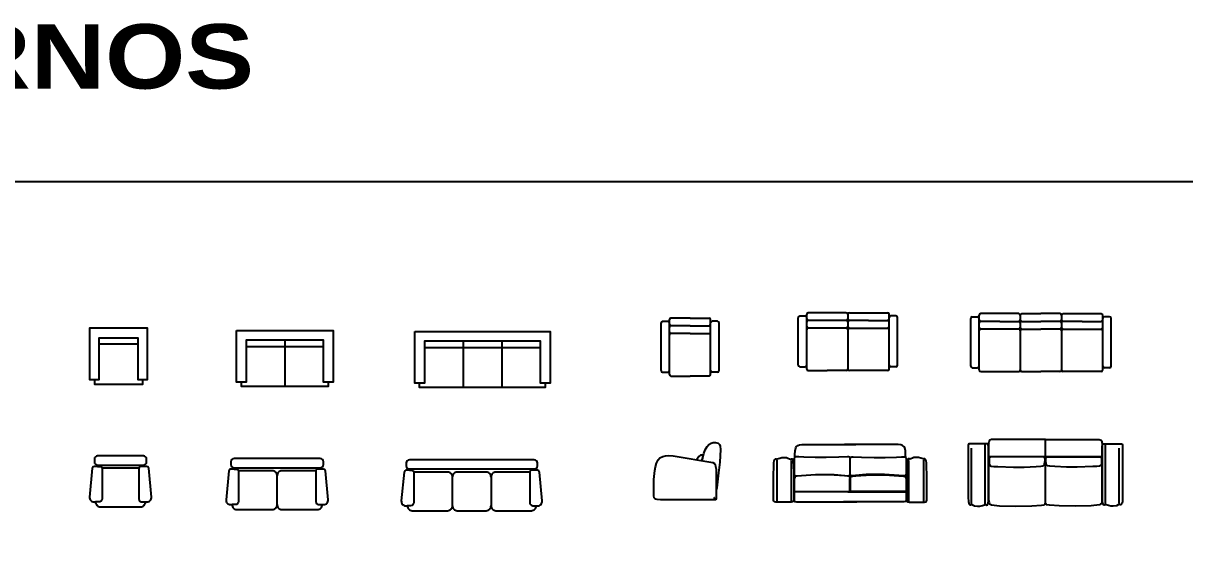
# Model space of a CAD drawing. Header units: centimetres. Extents: x 56177 to 99483, y 493 to 15482.
# Drawn here: x 61806 to 63608, y 2229 to 3040 of the extents above; entities that cross this region are included whole.
import ezdxf

# ---------------------------------------------------------------- set-up
doc = ezdxf.new("R2010")
doc.units = ezdxf.units.CM
doc.header["$MEASUREMENT"] = 0
doc.layers.add('010_BLOQUES', color=250, linetype='Continuous')
doc.styles.get("Standard").update_dxf_attribs({"font": 'txt.shx'})

# ---------------------------------------------------------------- blocks, each defined once
blk = doc.blocks.new('1-canapé 2pl-plan')
blk.add_lwpolyline([(-74.8, 0), (74.8, 0), (74.8, -80), (67.3, -80), (67.3, -87), (-67.3, -87), (-67.3, -80), (-74.8, -80), (-74.8, -40)], close=True)
for points in [[(67.3, -80), (59.8, -80), (59.8, -15), (-59.8, -15), (-59.8, -80), (-67.3, -80)], [(0.2, -15), (0.2, -87)], [(-59.8, -24.8), (59.8, -24.8)]]:
    blk.add_lwpolyline(points)
blk = doc.blocks.new('1-canapé 3pl-plan')
blk.add_lwpolyline([(-105, 0), (105, 0), (105, -80), (97.5, -80), (97.5, -87), (-97.5, -87), (-97.5, -80), (-105, -80)], close=True)
for points in [[(97.5, -80), (90, -80), (90, -15), (-90, -15), (-90, -80), (-97.5, -80)], [(-30, -15), (-30, -87)], [(30, -15), (30, -87)], [(-90, -24.8), (90, -24.8)]]:
    blk.add_lwpolyline(points)
blk = doc.blocks.new('1-fauteuil-plan')
blk.add_lwpolyline([(-37.5, -80), (-37.5, -87), (37.5, -87), (37.5, -80), (45, -80), (45, 0), (-45, 0), (-45, -80)], close=True)
for points in [[(-37.5, -80), (-30, -80), (-30, -15), (30, -15), (30, -80), (37.5, -80)], [(30, -24.8), (-30, -24.8)]]:
    blk.add_lwpolyline(points)
blk = doc.blocks.new('2-canapé 2pl-plan')
for p, q in [((-66.8, -14.3), (66.8, -14.3)), ((0, -71.5), (0, -26.5))]:
    blk.add_line(p, q)
blk.add_lwpolyline([(-71.8, -9.3, 0.414214), (-66.8, -14.3), (-66.8, -16.3), (-72.1, -16.3, 0.386196), (-75.1, -19), (-79.3, -63.8, 0.442797), (-72.3, -71.5), (-70, -71.5, 0.414214), (-62.5, -79), (-7.5, -79, 0.414214), (0, -71.5, 0.414214), (7.5, -79), (62.5, -79, 0.414214), (70, -71.5), (72.3, -71.5, 0.442797), (79.3, -63.8), (75.1, -19, 0.386196), (72.1, -16.3), (66.8, -16.3), (66.8, -14.3, 0.414214), (71.8, -9.3), (71.8, -5, 0.414214), (66.8, 0), (-66.8, 0, 0.414214), (-71.8, -5)], format="xyb", close=True)
for points in [[(-66.8, -16.3), (-63, -16.3, -0.414214), (-60, -19.3), (-60, -66.5, -0.414214), (-65, -71.5), (-70, -71.5, -0.442797)], [(66.8, -16.3), (63, -16.3, 0.414214), (60, -19.3), (60, -66.5, 0.414214), (65, -71.5), (70, -71.5, 0.442797)], [(60, -19), (7.5, -19, 0.414214), (0, -26.5, 0.414214), (-7.5, -19), (-60, -19)]]:
    blk.add_lwpolyline(points, format="xyb")
blk = doc.blocks.new('2-canapé 3pl-plan')
for p, q in [((-96.8, -14.3), (96.8, -14.3)), ((-96.8, -14.3), (-96.8, -16.3)), ((-30, -71.5), (-30, -26.5)), ((30, -26.5), (30, -71.5))]:
    blk.add_line(p, q)
for points in [[(-96.8, -16.3), (-102.1, -16.3, 0.386196), (-105.1, -19), (-109.3, -63.8, 0.442797), (-102.3, -71.5), (-100, -71.5, 0.414214), (-92.5, -79), (-37.5, -79, 0.414214), (-30, -71.5, 0.414214), (-22.5, -79), (22.5, -79, 0.414214), (30, -71.5, 0.414214), (37.5, -79), (92.5, -79, 0.414214), (100, -71.5), (102.3, -71.5, 0.442797), (109.3, -63.8), (105.1, -19, 0.386196), (102.1, -16.3), (96.8, -16.3), (96.8, -14.3, 0.414214), (101.8, -9.3), (101.8, -5, 0.414214), (96.8, 0), (-96.8, 0, 0.414214), (-101.8, -5), (-101.8, -9.3, 0.414214), (-96.8, -14.3, 0.414214)], [(-96.8, -16.3), (-93, -16.3, -0.414214), (-90, -19.3), (-90, -66.5, -0.414214), (-95, -71.5), (-100, -71.5, -0.442797)], [(96.8, -16.3), (93, -16.3, 0.414214), (90, -19.3), (90, -66.5, 0.414214), (95, -71.5), (100, -71.5, 0.442797)], [(90, -19), (37.5, -19, 0.414214), (30, -26.5, 0.414214), (22.5, -19), (-22.5, -19, 0.414214), (-30, -26.5, 0.414214), (-37.5, -19), (-90, -19)]]:
    blk.add_lwpolyline(points, format="xyb")
blk = doc.blocks.new('2-fauteuil-plan')
for p, q in [((-35.5, -14.3), (35.5, -14.3)), ((28.8, -19), (-28.8, -19))]:
    blk.add_line(p, q)
blk.add_lwpolyline([(-31.2, -79), (31.2, -79, 0.414214), (38.7, -71.5), (41, -71.5, 0.442797), (48, -63.8), (43.8, -19, 0.386196), (40.8, -16.3), (35.5, -16.3), (35.5, -14.3, 0.414214), (40.5, -9.3), (40.5, -5, 0.414214), (35.5, 0), (-35.5, 0, 0.414214), (-40.5, -5), (-40.5, -9.3, 0.414214), (-35.5, -14.3), (-35.5, -16.3), (-40.8, -16.3, 0.386196), (-43.8, -19), (-48, -63.8, 0.442797), (-41, -71.5), (-38.7, -71.5, 0.414214)], format="xyb", close=True)
for points in [[(-35.5, -16.3), (-31.7, -16.3, -0.414214), (-28.7, -19.3), (-28.7, -66.5, -0.414214), (-33.8, -71.5), (-38.7, -71.5, -0.442797)], [(35.5, -16.3), (31.7, -16.3, 0.414214), (28.7, -19.3), (28.7, -66.5, 0.414214), (33.8, -71.5), (38.7, -71.5, 0.442797)]]:
    blk.add_lwpolyline(points, format="xyb")
blk = doc.blocks.new('4-canapé 2pl-plan')
for p, q in [((-31.3, 0.7), (-60.8, 0.7)), ((-1.8, 0.7), (-31.3, 0.7)), ((3.2, 0.7), (32.7, 0.7)), ((32.7, 0.7), (62.2, 0.7)), ((-76.3, -80.8), (-76.3, -6.8)), ((-73.8, -4.3), (-65.8, -4.3)), ((-63.3, -86.8), (-63.3, -1.8)), ((-31.3, -11.3), (-60.8, -11.3)), ((-1.8, -11.3), (-31.3, -11.3)), ((0.7, -1.8), (0.7, -8.8)), ((0.7, -13.8), (0.7, -20.8)), ((32.7, -11.3), (3.2, -11.3)), ((32.7, -11.3), (62.2, -11.3)), ((64.7, -86.8), (64.7, -1.8)), ((75.2, -4.3), (67.2, -4.3)), ((77.7, -80.8), (77.7, -6.8)), ((-31.3, -23.3), (-60.8, -23.3)), ((-1.8, -23.3), (-31.3, -23.3)), ((0.7, -25.8), (0.7, -86.8)), ((3.2, -23.3), (32.7, -23.3)), ((32.7, -23.3), (62.2, -23.3)), ((-73.8, -83.3), (-65.8, -83.3)), ((-60.8, -89.3), (-31.3, -89.3)), ((-1.8, -89.3), (-31.3, -89.3)), ((32.7, -89.3), (3.2, -89.3)), ((62.2, -89.3), (32.7, -89.3)), ((75.2, -83.3), (67.2, -83.3))]:
    blk.add_line(p, q)
for centre, start, end in [((-60.8, -1.8), 90, 180), ((-1.8, -1.8), 0, 90), ((3.2, -1.8), 90, 180), ((62.2, -1.8), 0, 90), ((-73.8, -6.8), 90, 180), ((-65.8, -6.8), 0, 90), ((-60.8, -8.8), 180, 270), ((-60.8, -13.8), 90, 180), ((-1.8, -8.8), 270, 0), ((-1.8, -13.8), 0, 90), ((3.2, -8.8), 180, 270), ((3.2, -13.8), 90, 180), ((62.2, -8.8), 270, 0), ((62.2, -13.8), 0, 90), ((67.2, -6.8), 90, 180), ((75.2, -6.8), 0, 90), ((-60.8, -20.8), 180, 270), ((-60.8, -25.8), 90, 180), ((-1.8, -20.8), 270, 0), ((-1.8, -25.8), 0, 90), ((3.2, -20.8), 180, 270), ((3.2, -25.8), 90, 180), ((62.2, -20.8), 270, 0), ((62.2, -25.8), 0, 90), ((-73.8, -80.8), 180, 270), ((-65.8, -80.8), 270, 0), ((-60.8, -86.8), 180, 270), ((-1.8, -86.8), 270, 0), ((3.2, -86.8), 180, 270), ((62.2, -86.8), 270, 0), ((67.2, -80.8), 180, 270), ((75.2, -80.8), 270, 0)]:
    blk.add_arc(centre, 2.5, start, end)
blk = doc.blocks.new('4-canapé 3pl-plan')
for p, q in [((-64, 0), (-93.5, 0)), ((-34.5, 0), (-64, 0)), ((-29.5, 0), (0, 0)), ((29.5, 0), (0, 0)), ((34.5, 0), (64, 0)), ((64, 0), (93.5, 0)), ((-109, -81.5), (-109, -7.5)), ((-106.5, -5), (-98.5, -5)), ((-96, -87.5), (-96, -2.5)), ((-64, -12), (-93.5, -12)), ((-64, -12), (-34.5, -12)), ((-32, -2.5), (-32, -9.5)), ((-32, -14.5), (-32, -21.5)), ((-29.5, -12), (0, -12)), ((29.5, -12), (0, -12)), ((32, -2.5), (32, -9.5)), ((32, -14.5), (32, -21.5)), ((64, -12), (34.5, -12)), ((64, -12), (93.5, -12)), ((96, -87.5), (96, -2.5)), ((106.5, -5), (98.5, -5)), ((109, -81.5), (109, -7.5)), ((-64, -24), (-93.5, -24)), ((-34.5, -24), (-64, -24)), ((-32, -26.5), (-32, -87.5)), ((-29.5, -24), (0, -24)), ((29.5, -24), (0, -24)), ((32, -26.5), (32, -87.5)), ((34.5, -24), (64, -24)), ((64, -24), (93.5, -24)), ((-106.5, -84), (-98.5, -84)), ((-93.5, -90), (-64, -90)), ((-64, -90), (-34.5, -90)), ((-29.5, -90), (0, -90)), ((29.5, -90), (0, -90)), ((64, -90), (34.5, -90)), ((93.5, -90), (64, -90)), ((106.5, -84), (98.5, -84))]:
    blk.add_line(p, q)
for centre, start, end in [((-93.5, -2.5), 90, 180), ((-34.5, -2.5), 0, 90), ((-29.5, -2.5), 90, 180), ((29.5, -2.5), 0, 90), ((34.5, -2.5), 90, 180), ((93.5, -2.5), 0, 90), ((-106.5, -7.5), 90, 180), ((-98.5, -7.5), 0, 90), ((-93.5, -9.5), 180, 270), ((-93.5, -14.5), 90, 180), ((-34.5, -9.5), 270, 0), ((-34.5, -14.5), 0, 90), ((-29.5, -9.5), 180, 270), ((-29.5, -14.5), 90, 180), ((29.5, -9.5), 270, 0), ((29.5, -14.5), 0, 90), ((34.5, -9.5), 180, 270), ((34.5, -14.5), 90, 180), ((93.5, -9.5), 270, 0), ((93.5, -14.5), 0, 90), ((98.5, -7.5), 90, 180), ((106.5, -7.5), 0, 90), ((-93.5, -21.5), 180, 270), ((-93.5, -26.5), 90, 180), ((-34.5, -21.5), 270, 0), ((-34.5, -26.5), 0, 90), ((-29.5, -21.5), 180, 270), ((-29.5, -26.5), 90, 180), ((29.5, -21.5), 270, 0), ((29.5, -26.5), 0, 90), ((34.5, -21.5), 180, 270), ((34.5, -26.5), 90, 180), ((93.5, -21.5), 270, 0), ((93.5, -26.5), 0, 90), ((-106.5, -81.5), 180, 270), ((-98.5, -81.5), 270, 0), ((-93.5, -87.5), 180, 270), ((-34.5, -87.5), 270, 0), ((-29.5, -87.5), 180, 270), ((29.5, -87.5), 270, 0), ((34.5, -87.5), 180, 270), ((93.5, -87.5), 270, 0), ((98.5, -81.5), 180, 270), ((106.5, -81.5), 270, 0)]:
    blk.add_arc(centre, 2.5, start, end)
blk = doc.blocks.new('4-fauteuil-plan')
for p, q in [((0, 0), (-29.5, 0)), ((0, 0), (29.5, 0)), ((-45, -81.5), (-45, -7.5)), ((-42.5, -5), (-34.5, -5)), ((-32, -87.5), (-32, -2.5)), ((0, -12), (-29.5, -12)), ((0, -12), (29.5, -12)), ((32, -87.5), (32, -2.5)), ((42.5, -5), (34.5, -5)), ((45, -81.5), (45, -7.5)), ((0, -24), (-29.5, -24)), ((0, -24), (29.5, -24)), ((-42.5, -84), (-34.5, -84)), ((-29.5, -90), (0, -90)), ((29.5, -90), (0, -90)), ((42.5, -84), (34.5, -84))]:
    blk.add_line(p, q)
for centre, start, end in [((-29.5, -2.5), 90, 180), ((29.5, -2.5), 0, 90), ((-42.5, -7.5), 90, 180), ((-34.5, -7.5), 0, 90), ((-29.5, -9.5), 180, 270), ((-29.5, -14.5), 90, 180), ((29.5, -9.5), 270, 0), ((29.5, -14.5), 0, 90), ((34.5, -7.5), 90, 180), ((42.5, -7.5), 0, 90), ((-29.5, -21.5), 180, 270), ((-29.5, -26.5), 90, 180), ((29.5, -21.5), 270, 0), ((29.5, -26.5), 0, 90), ((-42.5, -81.5), 180, 270), ((-34.5, -81.5), 270, 0), ((-29.5, -87.5), 180, 270), ((29.5, -87.5), 270, 0), ((34.5, -81.5), 180, 270), ((42.5, -81.5), 270, 0)]:
    blk.add_arc(centre, 2.5, start, end)
blk = doc.blocks.new('FRONTE')
at = {"linetype": 'Continuous', "flags": 128}
for points in [[(-85.1, 70.1), (-85.1, 73.5), (-84.9, 79.5), (-83.9, 83.8), (-82.9, 85.8), (-80.5, 87.5), (-77.7, 88.7), (-73.6, 89.3), (9.4, 89.3)], [(86.5, 70.1), (86.5, 73.5), (86.3, 79.5), (85.3, 83.8), (84.3, 85.8), (81.9, 87.5), (79.1, 88.7), (75, 89.3), (-8, 89.3)], [(-113, 64.9), (-113, 0.8)], [(-90.4, 1.3), (-90.4, 64.3)], [(91.8, 1.3), (91.8, 64.3)], [(114.4, 64.9), (114.4, 0.8)], [(4.1, 15.7), (-84.8, 15.7), (-85.6, 15.5), (-86.3, 14.6), (-86.3, 2.8), (-86.1, 2), (-85.6, 0.9), (-84.6, 0.6), (-82.7, 0.4), (11, 0.4)], [(-2.7, 15.7), (86.2, 15.7), (87, 15.5), (87.7, 14.6), (87.7, 2.8), (87.5, 2), (87, 0.9), (86, 0.6), (84.1, 0.4), (-9.6, 0.4)]]:
    blk.add_lwpolyline(points, dxfattribs=at)
for points in [[(-90.7, -0.1), (-114.9, -0.1), (-116.9, 0.1), (-117.8, 1.1), (-118.3, 2.8), (-118.5, 4.5), (-118.5, 42.2), (-118, 54.3), (-117.8, 60.5), (-117.1, 64.1), (-116.3, 65.8), (-115.4, 66.8), (-114.4, 66.8), (-113.5, 66.5), (-112.5, 66.7), (-108.7, 68.2), (-105.5, 69.1), (-102, 69.2), (-98.3, 69.1), (-95.9, 68.2), (-93.3, 67), (-92.1, 66.5), (-90.6, 66.8), (-89.2, 66.7), (-88.2, 64.1), (-87.3, 57.4), (-86.8, 44.8), (-86.8, 5.7), (-86.8, 2.7), (-87.1, 1.5), (-87.8, 0.6), (-89, 0.3)], [(-3.7, 70.3), (-16.8, 69.7), (-36.6, 69.1), (-53.8, 69.2), (-71.2, 69.7), (-78.8, 70.1), (-83, 70.3), (-85.1, 70.1), (-85.8, 69.1), (-86.1, 66.7), (-86.1, 44.4), (-86, 42), (-85.3, 41.5), (-84.1, 40.5), (-82, 40.6), (-67.8, 41.7), (-52.7, 42.4), (-40.9, 42.7), (-24.1, 42.4), (-7.7, 41.3), (-2.9, 40.6), (-1.4, 40.6), (-0.2, 41.3), (0.7, 42.9), (0.7, 65.3), (0.7, 68.2), (-0.2, 69.6), (-1.7, 70.3)], [(5.2, 70.3), (18.2, 69.7), (38, 69.1), (55.2, 69.2), (72.6, 69.7), (80.2, 70.1), (84.4, 70.3), (86.5, 70.1), (87.2, 69.1), (87.5, 66.7), (87.5, 44.4), (87.4, 42), (86.7, 41.5), (85.5, 40.5), (83.4, 40.6), (69.2, 41.7), (54.1, 42.4), (42.3, 42.7), (25.5, 42.4), (9.1, 41.3), (4.3, 40.6), (2.8, 40.6), (1.6, 41.3), (0.7, 42.9), (0.7, 65.3), (0.7, 68.2), (1.6, 69.6), (3.1, 70.3)], [(92.2, -0.1), (116.3, -0.1), (118.4, 0.1), (119.2, 1.1), (119.7, 2.8), (119.9, 4.5), (119.9, 42.2), (119.4, 54.3), (119.2, 60.5), (118.5, 64.1), (117.7, 65.8), (116.8, 66.8), (115.8, 66.8), (114.9, 66.5), (113.9, 66.7), (110.1, 68.2), (106.9, 69.1), (103.5, 69.2), (99.7, 69.1), (97.3, 68.2), (94.7, 67), (93.5, 66.5), (92, 66.8), (90.6, 66.7), (89.6, 64.1), (88.7, 57.4), (88.2, 44.8), (88.2, 5.7), (88.2, 2.7), (88.6, 1.5), (89.2, 0.6), (90.4, 0.3)], [(1.2, 17.4), (1.2, 35.7), (0.9, 37.9), (0.2, 38.9), (-1.2, 39.6), (-3.1, 40.1), (-7.9, 40.8), (-24, 41.7), (-41.1, 42.2), (-52.9, 42), (-67.8, 41.2), (-82.2, 40), (-84.2, 39.5), (-85.4, 38.3), (-86, 36), (-86, 17.9), (-85.6, 16.7), (-84.6, 16.2), (-0.5, 16.2), (0.5, 16.7)], [(0.2, 17.4), (0.2, 35.7), (0.5, 37.9), (1.2, 38.9), (2.6, 39.6), (4.5, 40.1), (9.3, 40.8), (25.4, 41.7), (42.5, 42.2), (54.3, 42), (69.2, 41.2), (83.6, 40), (85.6, 39.5), (86.8, 38.3), (87.4, 36), (87.4, 17.9), (87, 16.7), (86, 16.2), (1.9, 16.2), (0.9, 16.7)]]:
    blk.add_lwpolyline(points, close=True, dxfattribs=at)
blk = doc.blocks.new('5-canapé 2pl-face')
at = {"linetype": 'Continuous'}
blk.add_blockref('FRONTE', (0, -0.4), dxfattribs=at)
blk = doc.blocks.new('ALTO')
at = {"linetype": 'Continuous'}
for p, q in [((-114.3, -45.5), (-114.3, 40.8)), ((-93.2, -45.7), (-93.2, 45.6)), ((93.5, -45.7), (93.5, 45.6)), ((114.6, -45.5), (114.6, 40.8)), ((-88.3, 27.7), (88.5, 27.7))]:
    blk.add_line(p, q, dxfattribs=at)
at = {"linetype": 'Continuous', "flags": 128}
for points in [[(-90.5, 47.4), (-116.9, 47.4), (-118.3, 47.4), (-119.1, 46.9), (-119.5, 45.4), (-119.6, 42.4), (-119.6, -36.1), (-119.3, -42.2), (-118.9, -45), (-118.2, -46.6), (-117.2, -47.4), (-116.1, -47.4), (-114.7, -46.8), (-114.3, -46.6), (-113, -47.2), (-110, -48.8), (-105.2, -49.6), (-101.4, -49.4), (-97.7, -48.7), (-94.4, -47.4), (-93.4, -46.6), (-92.5, -47.4), (-91.2, -47.7), (-89.9, -47.2), (-88.8, -44.8), (-88.3, -41.1), (-88.3, 43.2), (-88.5, 45.8), (-88.6, 47.1)], [(-87.9, 47.6), (-87.9, -40.2), (-87.3, -43.9), (-86.6, -45.7), (-85.5, -46.6), (-83.7, -47.6), (-70.9, -48.8), (-46.2, -49.6), (-21.1, -49.2), (-6.1, -48.1), (-1.7, -47.4), (-0.4, -45.9), (0.1, -44.1), (0.1, 53.9), (-83.5, 53.9), (-86.2, 53.1), (-87.3, 51.5), (-87.7, 49.3)], [(88.2, 47.6), (88.2, -40.2), (87.6, -43.9), (86.9, -45.7), (85.8, -46.6), (83.9, -47.6), (71.2, -48.8), (46.5, -49.6), (21.4, -49.2), (6.4, -48.1), (2, -47.4), (0.7, -45.9), (0.1, -44.1), (0.1, 53.9), (83.7, 53.9), (86.5, 53.1), (87.6, 51.5), (88, 49.3)], [(90.8, 47.4), (117.2, 47.4), (118.6, 47.4), (119.4, 46.9), (119.7, 45.4), (119.9, 42.4), (119.9, -36.1), (119.6, -42.2), (119.2, -45), (118.4, -46.6), (117.5, -47.4), (116.4, -47.4), (114.9, -46.8), (114.6, -46.6), (113.3, -47.2), (110.3, -48.8), (105.5, -49.6), (101.6, -49.4), (98, -48.7), (94.6, -47.4), (93.7, -46.6), (92.8, -47.4), (91.5, -47.7), (90.2, -47.2), (89.1, -44.8), (88.5, -41.1), (88.5, 43.2), (88.7, 45.8), (88.9, 47.1)], [(-5, 27.1), (-75.7, 27.1), (-82.5, 27), (-85.3, 26.6), (-87, 25.3), (-87.2, 23.1), (-87.2, 17.2), (-86.8, 15.2), (-85.9, 13.7), (-83.8, 12.8), (-80, 12.2), (-73.7, 12), (-49.3, 11.3), (-32.7, 11.3), (-14.4, 12), (-6.9, 12.4), (-3.2, 13.3), (-1.9, 14.2), (-1, 16.3), (-0.4, 21.2), (-0.4, 24), (-1.2, 26), (-2.6, 27)], [(5.3, 27.1), (76, 27.1), (82.8, 27), (85.6, 26.6), (87.3, 25.3), (87.4, 23.1), (87.4, 17.2), (87.1, 15.2), (86.1, 13.7), (84.1, 12.8), (80.2, 12.2), (74, 12), (49.6, 11.3), (33, 11.3), (14.7, 12), (7.2, 12.4), (3.5, 13.3), (2.2, 14.2), (1.2, 16.3), (0.7, 21.2), (0.7, 24), (1.4, 26), (2.9, 27)]]:
    blk.add_lwpolyline(points, close=True, dxfattribs=at)
blk = doc.blocks.new('5-canapé 2pl-plan')
at = {"linetype": 'Continuous'}
blk.add_blockref('ALTO', (0, -53.9), dxfattribs=at)
blk = doc.blocks.new('LATO')
at = {"linetype": 'Continuous', "flags": 128}
for points in [[(25.8, 61), (28.3, 72.4), (30.5, 78), (33.5, 83.2), (35.9, 86.2), (39.4, 88.4), (42.8, 89.4), (46.3, 89.4), (50.5, 88.5), (52.3, 86.5), (53.5, 83.7), (54, 78.8), (53.3, 59.2), (51.2, 42.6), (48.5, 19.4), (47.3, 16.2)], [(25.3, 61.1), (27, 67.7), (26.8, 69.1), (25.6, 70.1), (23.3, 69.7), (20.4, 67.6), (18.3, 64.7), (16.9, 62.5)], [(45, 3.4), (44.3, 3.4), (44.3, 2.9), (44.3, 2.9), (44.2, 2.7)], [(45.1, 2.7), (45.1, 2.7), (45, 2.5)]]:
    blk.add_lwpolyline(points, dxfattribs=at)
blk.add_lwpolyline([(45.3, 0.5), (-29.9, 0.5), (-38.8, 0.6), (-44, 0.8), (-46.4, 1.5), (-48, 2.5), (-48.9, 3.8), (-49.4, 6.7), (-49.6, 11.4), (-49.4, 32.2), (-48, 45.8), (-47, 51.5), (-45.4, 57.5), (-42.7, 62.7), (-39.8, 65.6), (-35.5, 67.9), (-31.4, 68.9), (-26.6, 69.1), (-19.3, 68.6), (42.1, 58.3), (44.6, 57), (45.8, 55.3), (46.6, 52.3), (47.3, 48.3), (47.3, 2.5), (47, 1.3), (46.3, 0.6)], close=True, dxfattribs=at)
blk = doc.blocks.new('5-canapé-profil')
at = {"linetype": 'Continuous'}
blk.add_blockref('LATO', (-54.3, -0.5), dxfattribs=at)

msp = doc.modelspace()

# ---------------------------------------------------------------- linework, layer by layer
msp.add_lwpolyline([(59643.76, 2794.5), (64989.1, 2794.5), (64989.1, 631.62), (59643.76, 631.62)], close=True)

# ---------------------------------------------------------------- block references
for name, p in [('4-fauteuil-plan', (62840.39, 2582.64)), ('4-canapé 2pl-plan', (63084.78, 2590.28)), ('4-canapé 3pl-plan', (63385.05, 2589.53)), ('1-fauteuil-plan', (61953.6, 2566.99)), ('1-canapé 2pl-plan', (62211.6, 2563.13)), ('1-canapé 3pl-plan', (62518.3, 2561.71)), ('5-canapé-profil', (62887.91, 2300.43)), ('5-canapé 2pl-face', (63088.28, 2297.54)), ('5-canapé 2pl-plan', (63391.79, 2394)), ('2-fauteuil-plan', (61956.52, 2368.62)), ('2-canapé 2pl-plan', (62199.58, 2364.46)), ('2-canapé 3pl-plan', (62501.67, 2362.63))]:
    msp.add_blockref(name, p)

# ---------------------------------------------------------------- texts
at = {"layer": '010_BLOQUES', "insert": (61346.43, 3038.78), "char_height": 100, "width": 1216.764, "attachment_point": 1}
msp.add_mtext('{\\fArial Black|b0|i0|c0|p34;ADORNOS}', dxfattribs=at)

doc.saveas('drawing.dxf')
